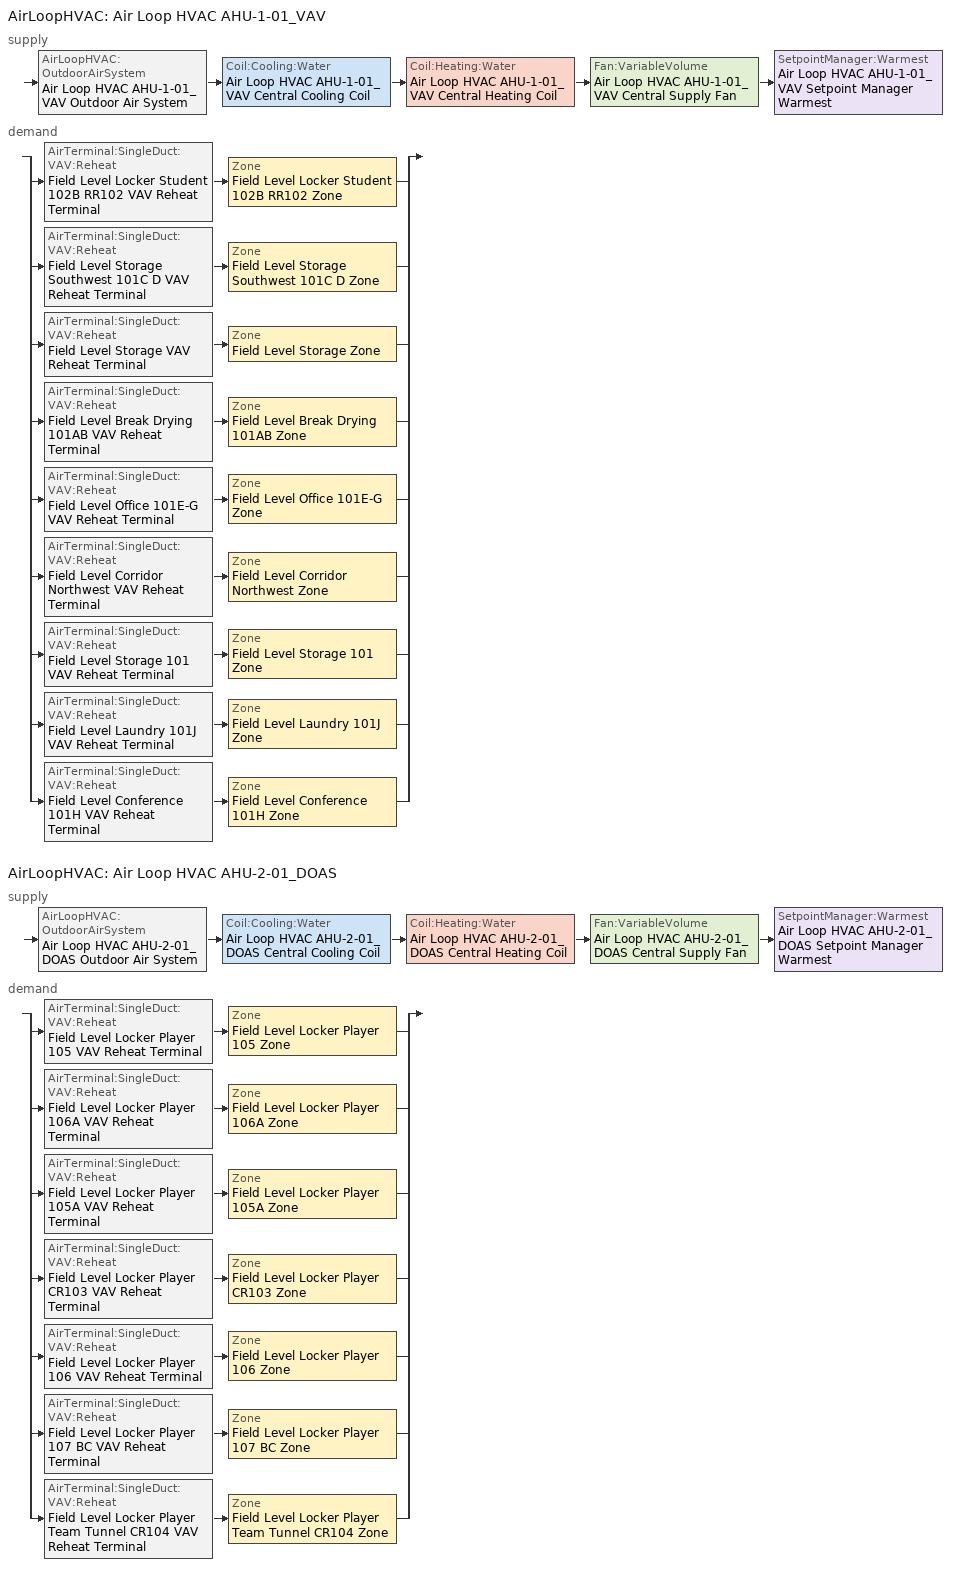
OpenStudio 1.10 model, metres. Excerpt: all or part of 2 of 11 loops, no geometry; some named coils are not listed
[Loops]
AirLoopHVAC 'Air Loop HVAC AHU-1-01_VAV'
 supply: AirLoopHVAC:OutdoorAirSystem 'Air Loop HVAC AHU-1-01_VAV Outdoor Air System' > Coil:Cooling:Water 'Air Loop HVAC AHU-1-01_VAV Central Cooling Coil' > Coil:Heating:Water 'Air Loop HVAC AHU-1-01_VAV Central Heating Coil' > Fan:VariableVolume 'Air Loop HVAC AHU-1-01_VAV Central Supply Fan' > SetpointManager:Warmest 'Air Loop HVAC AHU-1-01_VAV Setpoint Manager Warmest'
 demand: split
  | AirTerminal:SingleDuct:VAV:Reheat 'Field Level Locker Student 102B RR102 VAV Reheat Terminal' > Zone 'Field Level Locker Student 102B RR102 Zone'
  | AirTerminal:SingleDuct:VAV:Reheat 'Field Level Storage Southwest 101C D VAV Reheat Terminal' > Zone 'Field Level Storage Southwest 101C D Zone'
  | AirTerminal:SingleDuct:VAV:Reheat 'Field Level Storage VAV Reheat Terminal' > Zone 'Field Level Storage Zone'
  | AirTerminal:SingleDuct:VAV:Reheat 'Field Level Break Drying 101AB VAV Reheat Terminal' > Zone 'Field Level Break Drying 101AB Zone'
  | AirTerminal:SingleDuct:VAV:Reheat 'Field Level Office 101E-G VAV Reheat Terminal' > Zone 'Field Level Office 101E-G Zone'
  | AirTerminal:SingleDuct:VAV:Reheat 'Field Level Corridor Northwest VAV Reheat Terminal' > Zone 'Field Level Corridor Northwest Zone'
  | AirTerminal:SingleDuct:VAV:Reheat 'Field Level Storage 101 VAV Reheat Terminal' > Zone 'Field Level Storage 101 Zone'
  | AirTerminal:SingleDuct:VAV:Reheat 'Field Level Laundry 101J VAV Reheat Terminal' > Zone 'Field Level Laundry 101J Zone'
  | AirTerminal:SingleDuct:VAV:Reheat 'Field Level Conference 101H VAV Reheat Terminal' > Zone 'Field Level Conference 101H Zone'
AirLoopHVAC 'Air Loop HVAC AHU-2-01_DOAS'
 supply: AirLoopHVAC:OutdoorAirSystem 'Air Loop HVAC AHU-2-01_DOAS Outdoor Air System' > Coil:Cooling:Water 'Air Loop HVAC AHU-2-01_DOAS Central Cooling Coil' > Coil:Heating:Water 'Air Loop HVAC AHU-2-01_DOAS Central Heating Coil' > Fan:VariableVolume 'Air Loop HVAC AHU-2-01_DOAS Central Supply Fan' > SetpointManager:Warmest 'Air Loop HVAC AHU-2-01_DOAS Setpoint Manager Warmest'
 demand: split
  | AirTerminal:SingleDuct:VAV:Reheat 'Field Level Locker Player 105 VAV Reheat Terminal' > Zone 'Field Level Locker Player 105 Zone'
  | AirTerminal:SingleDuct:VAV:Reheat 'Field Level Locker Player 106A VAV Reheat Terminal' > Zone 'Field Level Locker Player 106A Zone'
  | AirTerminal:SingleDuct:VAV:Reheat 'Field Level Locker Player 105A VAV Reheat Terminal' > Zone 'Field Level Locker Player 105A Zone'
  | AirTerminal:SingleDuct:VAV:Reheat 'Field Level Locker Player CR103 VAV Reheat Terminal' > Zone 'Field Level Locker Player CR103 Zone'
  | AirTerminal:SingleDuct:VAV:Reheat 'Field Level Locker Player 106 VAV Reheat Terminal' > Zone 'Field Level Locker Player 106 Zone'
  | AirTerminal:SingleDuct:VAV:Reheat 'Field Level Locker Player 107 BC VAV Reheat Terminal' > Zone 'Field Level Locker Player 107 BC Zone'
  | AirTerminal:SingleDuct:VAV:Reheat 'Field Level Locker Player Team Tunnel CR104 VAV Reheat Terminal' > Zone 'Field Level Locker Player Team Tunnel CR104 Zone'
[Sizing:Zone] Zone Cooling Design Supply Air Temperature {C}=12.78; Zone Heating Design Supply Air Temperature {C}=32.22; Zone Cooling Design Supply Air Humidity Ratio {kg-H2O/kg-air}=0.0085; Zone Heating Design Supply Air Humidity Ratio {kg-H2O/kg-air}=0.008; Cooling Design Air Flow Method=DesignDay; Heating Design Air Flow Method=DesignDay
Field Level Break Drying 101AB Zone; Field Level Locker Student 102B RR102 Zone; Field Level Office 101E-G Zone; Field Level Laundry 101J Zone; Field Level Locker Player 106A Zone; Field Level Locker Player Team Tunnel CR104 Zone; Field Level Locker Player 105A Zone; Field Level Locker Player 107 BC Zone; Field Level Storage Zone; Field Level Storage Southwest 101C D Zone; Field Level Locker Player 105 Zone; Field Level Conference 101H Zone; Field Level Storage 101 Zone; Field Level Corridor Northwest Zone; Field Level Locker Player 106 Zone; Field Level Locker Player CR103 Zone
[Zone equipment]
Field Level Break Drying 101AB Zone: Field Level Break Drying 101AB VAV Reheat Terminal
Field Level Locker Student 102B RR102 Zone: Field Level Locker Student 102B RR102 VAV Reheat Terminal
Field Level Office 101E-G Zone: Field Level Office 101E-G VAV Reheat Terminal
Field Level Laundry 101J Zone: Field Level Laundry 101J VAV Reheat Terminal
Field Level Locker Player 106A Zone: Field Level Locker Player 106A VAV Reheat Terminal
Field Level Locker Player Team Tunnel CR104 Zone: Field Level Locker Player Team Tunnel CR104 VAV Reheat Terminal
Field Level Locker Player 105A Zone: Field Level Locker Player 105A VAV Reheat Terminal
Field Level Locker Player 107 BC Zone: Field Level Locker Player 107 BC VAV Reheat Terminal
Field Level Storage Zone: Field Level Storage VAV Reheat Terminal
Field Level Storage Southwest 101C D Zone: Field Level Storage Southwest 101C D VAV Reheat Terminal
Field Level Locker Player 105 Zone: Field Level Locker Player 105 VAV Reheat Terminal
Field Level Conference 101H Zone: Field Level Conference 101H VAV Reheat Terminal
Field Level Storage 101 Zone: Field Level Storage 101 VAV Reheat Terminal
Field Level Corridor Northwest Zone: Field Level Corridor Northwest VAV Reheat Terminal
Field Level Locker Player 106 Zone: Field Level Locker Player 106 VAV Reheat Terminal
Field Level Locker Player CR103 Zone: Field Level Locker Player CR103 VAV Reheat Terminal
[AirLoopHVAC] Availability Schedule=NE_Ops FullOffFlr1 HVAC Schedule
Name | Availability Manager | Design Supply Air Flow Rate {m3/s}
Air Loop HVAC AHU-1-01_VAV | Availability Manager Night Cycle 1 | 4.71947
Air Loop HVAC AHU-2-01_DOAS |  | 8.49505
[AvailabilityManager:NightCycle]
Availability Manager Night Cycle 1: Control Type=CycleOnAny
[Sizing:System] Design Outdoor Air Flow Rate {m3/s}=Autosize; Minimum System Air Flow Ratio=0.3; Preheat Design Temperature {C}=7; Preheat Design Humidity Ratio {kg-H2O/kg-Air}=0.008; Precool Design Temperature {C}=12.8; Precool Design Humidity Ratio {kg-H2O/kg-Air}=0.008; Central Cooling Design Supply Air Temperature {C}=12.7778; Central Heating Design Supply Air Temperature {C}=12.7778; Sizing Option=NonCoincident; Central Cooling Design Supply Air Humidity Ratio {kg-H2O/kg-Air}=0.0085; Central Heating Design Supply Air Humidity Ratio {kg-H2O/kg-Air}=0.008; Cooling Design Air Flow Method=DesignDay; Cooling Design Air Flow Rate {m3/s}=0; Heating Design Air Flow Method=DesignDay; Heating Design Air Flow Rate {m3/s}=0; System Outdoor Air Method=ZoneSum; Zone Maximum Outdoor Air Fraction=1; Cooling Supply Air Flow Rate Per Floor Area {m3/s-m2}=0.00996765; Cooling Fraction of Autosized Cooling Supply Air Flow Rate=1; Cooling Supply Air Flow Rate Per Unit Cooling Capacity {m3/s-W}=3.94755e-05; Heating Supply Air Flow Rate Per Floor Area {m3/s-m2}=0.00996765; Heating Fraction of Autosized Heating Supply Air Flow Rate=1; Heating Fraction of Autosized Cooling Supply Air Flow Rate=1; Heating Supply Air Flow Rate Per Unit Heating Capacity {m3/s-W}=3.15882e-05; Cooling Design Capacity Method=CoolingDesignCapacity; Cooling Design Capacity {W}=Autosize; Cooling Design Capacity Per Floor Area {W/m2}=234.7; Fraction of Autosized Cooling Design Capacity=1; Heating Design Capacity Method=HeatingDesignCapacity; Heating Design Capacity {W}=Autosize; Heating Design Capacity Per Floor Area {W/m2}=157; Fraction of Autosized Heating Design Capacity=1; Central Cooling Capacity Control Method=OnOff
Name | Type of Load to Size On | 100% Outdoor Air in Cooling | 100% Outdoor Air in Heating
Air Loop HVAC AHU-1-01_VAV | Sensible | No | No
Air Loop HVAC AHU-2-01_DOAS | VentilationRequirement | Yes | Yes
[Fan:VariableVolume] Availability Schedule=Always On Discrete; Fan Power Minimum Flow Rate Input Method=FixedFlowRate; Fan Power Minimum Flow Fraction=0; Fan Power Minimum Air Flow Rate {m3/s}=0; Motor Efficiency=0.9; Motor In Airstream Fraction=1; Fan Power Coefficient 1=0.0013; Fan Power Coefficient 2=0.147; Fan Power Coefficient 3=0.9506; Fan Power Coefficient 4=-0.0998; Fan Power Coefficient 5=0
Name | Fan Efficiency | Pressure Rise {Pa} | Maximum Flow Rate {m3/s}
Air Loop HVAC AHU-1-01_VAV Central Supply Fan | 0.63 | 1681 | 4.71947
Air Loop HVAC AHU-2-01_DOAS Central Supply Fan | 0.62 | 2541 | 8.49505
[Controller:OutdoorAir] Minimum Outdoor Air Flow Rate {m3/s}=autosize; Economizer Control Action Type=ModulateFlow; Economizer Maximum Limit Dry-Bulb Temperature {C}=28; Economizer Maximum Limit Enthalpy {J/kg}=64000; Economizer Minimum Limit Dry-Bulb Temperature {C}=-100; Lockout Type=NoLockout; Minimum Limit Type=FixedMinimum; High Humidity Control=No
Name | Maximum Outdoor Air Flow Rate {m3/s} | Economizer Control Type | Minimum Outdoor Air Schedule | Controller Mechanical Ventilation | Heat Recovery Bypass Control Type | Minimum Fraction of Outdoor Air Schedule | Maximum Fraction of Outdoor Air Schedule
Air Loop HVAC AHU-1-01_VAV Outdoor Air Controller | 4.71947 | DifferentialDryBulb | NE_Ops FullOffFlr1 HVAC Schedule | Controller Mechanical Ventilation 1 | BypassWhenWithinEconomizerLimits
Air Loop HVAC AHU-2-01_DOAS Outdoor Air Controller | autosize | NoEconomizer |  | Controller Mechanical Ventilation 2 | BypassWhenOAFlowGreaterThanMinimum | Always On Discrete | Always On Discrete
[Controller:MechanicalVentilation] System Outdoor Air Method=ZoneSum
Name | Availability Schedule | Demand Controlled Ventilation
Controller Mechanical Ventilation 1 | NE_Ops FullOffFlr1 HVAC Schedule
Controller Mechanical Ventilation 2 | Always On Discrete | Yes
[AirLoopHVAC:OutdoorAirSystem]
Name | Controller
Air Loop HVAC AHU-1-01_VAV Outdoor Air System | Air Loop HVAC AHU-1-01_VAV Outdoor Air Controller
Air Loop HVAC AHU-2-01_DOAS Outdoor Air System | Air Loop HVAC AHU-2-01_DOAS Outdoor Air Controller
[SetpointManager:Warmest] Control Variable=Temperature; Minimum Setpoint Temperature {C}=12.7778; Strategy=MaximumTemperature
Name | Maximum Setpoint Temperature {C}
Air Loop HVAC AHU-1-01_VAV Setpoint Manager Warmest | 18.3333
Air Loop HVAC AHU-2-01_DOAS Setpoint Manager Warmest | 21.1111
[AirTerminal:SingleDuct:VAV:Reheat] Availability Schedule=Always On Discrete; Fixed Minimum Air Flow Rate {m3/s}=0; Maximum Hot Water or Steam Flow Rate {m3/s}=Autocalculate; Minimum Hot Water or Steam Flow Rate {m3/s}=0; Convergence Tolerance=0.001; Damper Heating Action=Reverse; Maximum Reheat Air Temperature {C}=35; Control For Outdoor Air=No
Name | Maximum Air Flow Rate {m3/s} | Zone Minimum Air Flow Input Method | Constant Minimum Air Flow Fraction | Minimum Air Flow Fraction Schedule | Reheat Coil
Field Level Locker Player 105 VAV Reheat Terminal | 4.67228 | Scheduled | 0.35 | NE_Ops Field Level Locker Player 105 Terminal Min Flow Fraction Schedule | Field Level Locker Player 105 VAV Reheat Terminal Heating Coil
Field Level Locker Student 102B RR102 VAV Reheat Terminal | 0.191139 | Constant | 0.2 |  | Field Level Locker Student 102B RR102 VAV Reheat Terminal Heating Coil
Field Level Locker Player 106A VAV Reheat Terminal | 0.212376 | Scheduled | 0.35 | NE_Ops Field Level Locker Player 106A Terminal Min Flow Fraction Schedule | Field Level Locker Player 106A VAV Reheat Terminal Heating Coil
Field Level Storage Southwest 101C D VAV Reheat Terminal | 0.509703 | Constant | 0.2 |  | Field Level Storage Southwest 101C D VAV Reheat Terminal Heating Coil
Field Level Storage VAV Reheat Terminal | 0.8967 | Constant | 0.2 |  | Field Level Storage VAV Reheat Terminal Heating Coil
Field Level Break Drying 101AB VAV Reheat Terminal | 0.165182 | Constant | 0.2 |  | Field Level Break Drying 101AB VAV Reheat Terminal Heating Coil
Field Level Office 101E-G VAV Reheat Terminal | 0.672525 | Constant | 0.2 |  | Field Level Office 101E-G VAV Reheat Terminal Heating Coil
Field Level Corridor Northwest VAV Reheat Terminal | 0.117987 | Constant | 0.2 |  | Field Level Corridor Northwest VAV Reheat Terminal Heating Coil
Field Level Locker Player 105A VAV Reheat Terminal | 0.306766 | Scheduled | 0.35 | NE_Ops Field Level Locker Player 105A Terminal Min Flow Fraction Schedule | Field Level Locker Player 105A VAV Reheat Terminal Heating Coil
Field Level Storage 101 VAV Reheat Terminal | 0.8967 | Constant | 0.2 |  | Field Level Storage 101 VAV Reheat Terminal Heating Coil
Field Level Locker Player CR103 VAV Reheat Terminal | 0.519142 | Scheduled | 0.35 | NE_Ops Field Level Locker Player CR103 Terminal Min Flow Fraction Schedule | Field Level Locker Player CR103 VAV Reheat Terminal Heating Coil
Field Level Laundry 101J VAV Reheat Terminal | 1.41584 | Constant | 0.2 |  | Field Level Laundry 101J VAV Reheat Terminal Heating Coil
Field Level Locker Player 106 VAV Reheat Terminal | 1.08548 | Scheduled | 0.35 | NE_Ops Field Level Locker Player 106 Terminal Min Flow Fraction Schedule | Field Level Locker Player 106 VAV Reheat Terminal Heating Coil
Field Level Locker Player 107 BC VAV Reheat Terminal | 0.99109 | Scheduled | 0.35 | NE_Ops Field Level Locker Player 107 BC Terminal Min Flow Fraction Schedule | Field Level Locker Player 107 BC VAV Reheat Terminal Heating Coil
Field Level Locker Player Team Tunnel CR104 VAV Reheat Terminal | 0.707921 | Scheduled | 0.35 | NE_Ops Field Level Locker Player Team Tunnel CR104 Terminal Min Flow Fraction Schedule | Field Level Locker Player Team Tunnel CR104 VAV Reheat Terminal Heating Coil
Field Level Conference 101H VAV Reheat Terminal | 0.396436 | Constant | 0.2 |  | Field Level Conference 101H VAV Reheat Terminal Heating Coil
[Schedule:Ruleset]
Name | Default Day Schedule | Summer Design Day Schedule | Winter Design Day Schedule
NE_Ops FullOffFlr1 HVAC Schedule | NE_Ops FullOffFlr1 HVAC Schedule OnDays | NE_Ops FullOffFlr1 HVAC Schedule Summer Design Day | NE_Ops FullOffFlr1 HVAC Schedule Winter Design Day
NE_Ops Field Level Locker Player 105 Terminal Min Flow Fraction Schedule | NE_Ops FullOffFlr1 LockerPlayer Occupancy Schedule OnDays 1 | NE_Ops FullOffFlr1 LockerPlayer Occupancy Schedule Summer Design Day 1 | NE_Ops FullOffFlr1 LockerPlayer Occupancy Schedule Winter Design Day 1
NE_Ops Field Level Locker Player 106A Terminal Min Flow Fraction Schedule | NE_Ops FullOffFlr1 LockerPlayer Occupancy Schedule OnDays 2 | NE_Ops FullOffFlr1 LockerPlayer Occupancy Schedule Summer Design Day 2 | NE_Ops FullOffFlr1 LockerPlayer Occupancy Schedule Winter Design Day 2
NE_Ops Field Level Locker Player 105A Terminal Min Flow Fraction Schedule | NE_Ops FullOffFlr1 LockerPlayer Occupancy Schedule OnDays 3 | NE_Ops FullOffFlr1 LockerPlayer Occupancy Schedule Summer Design Day 3 | NE_Ops FullOffFlr1 LockerPlayer Occupancy Schedule Winter Design Day 3
NE_Ops Field Level Locker Player CR103 Terminal Min Flow Fraction Schedule | NE_Ops FullOffFlr1 LockerPlayer Occupancy Schedule OnDays 4 | NE_Ops FullOffFlr1 LockerPlayer Occupancy Schedule Summer Design Day 4 | NE_Ops FullOffFlr1 LockerPlayer Occupancy Schedule Winter Design Day 4
NE_Ops Field Level Locker Player 106 Terminal Min Flow Fraction Schedule | NE_Ops FullOffFlr1 LockerPlayer Occupancy Schedule OnDays 5 | NE_Ops FullOffFlr1 LockerPlayer Occupancy Schedule Summer Design Day 5 | NE_Ops FullOffFlr1 LockerPlayer Occupancy Schedule Winter Design Day 5
NE_Ops Field Level Locker Player 107 BC Terminal Min Flow Fraction Schedule | NE_Ops FullOffFlr1 LockerPlayer Occupancy Schedule OnDays 6 | NE_Ops FullOffFlr1 LockerPlayer Occupancy Schedule Summer Design Day 6 | NE_Ops FullOffFlr1 LockerPlayer Occupancy Schedule Winter Design Day 6
NE_Ops Field Level Locker Player Team Tunnel CR104 Terminal Min Flow Fraction Schedule | NE_Ops FullOffFlr1 LockerPlayer Occupancy Schedule OnDays 7 | NE_Ops FullOffFlr1 LockerPlayer Occupancy Schedule Summer Design Day 7 | NE_Ops FullOffFlr1 LockerPlayer Occupancy Schedule Winter Design Day 7
[Schedule:Day]
NE_Ops FullOffFlr1 HVAC Schedule OnDays; NE_Ops FullOffFlr1 HVAC Schedule Winter Design Day; NE_Ops FullOffFlr1 HVAC Schedule Summer Design Day: 6, 0, 0, 24, 0, 1
NE_Ops FullOffFlr1 HVAC Schedule Sunday: 24, 0, 0
NE_Ops FullOffFlr1 LockerPlayer Occupancy Schedule OnDays 1; NE_Ops FullOffFlr1 LockerPlayer Occupancy Schedule OnDays 2; NE_Ops FullOffFlr1 LockerPlayer Occupancy Schedule OnDays 3; NE_Ops FullOffFlr1 LockerPlayer Occupancy Schedule OnDays 4; NE_Ops FullOffFlr1 LockerPlayer Occupancy Schedule OnDays 5; NE_Ops FullOffFlr1 LockerPlayer Occupancy Schedule OnDays 6; NE_Ops FullOffFlr1 LockerPlayer Occupancy Schedule OnDays 7: 8, 0, 0.35, 13, 0, 1, 17, 0, 0.35, 20, 0, 1, 22, 0, 0.35, 24, 0, 0.35
NE_Ops FullOffFlr1 LockerPlayer Occupancy Schedule Summer Design Day 1; NE_Ops FullOffFlr1 LockerPlayer Occupancy Schedule Summer Design Day 2; NE_Ops FullOffFlr1 LockerPlayer Occupancy Schedule Summer Design Day 3; NE_Ops FullOffFlr1 LockerPlayer Occupancy Schedule Summer Design Day 4; NE_Ops FullOffFlr1 LockerPlayer Occupancy Schedule Summer Design Day 5; NE_Ops FullOffFlr1 LockerPlayer Occupancy Schedule Summer Design Day 6; NE_Ops FullOffFlr1 LockerPlayer Occupancy Schedule Summer Design Day 7: 8, 0, 0.35, 22, 0, 1, 24, 0, 0.35
NE_Ops FullOffFlr1 LockerPlayer Occupancy Schedule Winter Design Day 1; NE_Ops FullOffFlr1 LockerPlayer Occupancy Schedule Sunday 1; NE_Ops FullOffFlr1 LockerPlayer Occupancy Schedule Winter Design Day 2; NE_Ops FullOffFlr1 LockerPlayer Occupancy Schedule Sunday 2; NE_Ops FullOffFlr1 LockerPlayer Occupancy Schedule Winter Design Day 3; NE_Ops FullOffFlr1 LockerPlayer Occupancy Schedule Sunday 3; NE_Ops FullOffFlr1 LockerPlayer Occupancy Schedule Winter Design Day 4; NE_Ops FullOffFlr1 LockerPlayer Occupancy Schedule Sunday 4; NE_Ops FullOffFlr1 LockerPlayer Occupancy Schedule Winter Design Day 5; NE_Ops FullOffFlr1 LockerPlayer Occupancy Schedule Sunday 5; NE_Ops FullOffFlr1 LockerPlayer Occupancy Schedule Winter Design Day 6; NE_Ops FullOffFlr1 LockerPlayer Occupancy Schedule Sunday 6; NE_Ops FullOffFlr1 LockerPlayer Occupancy Schedule Winter Design Day 7; NE_Ops FullOffFlr1 LockerPlayer Occupancy Schedule Sunday 7: 24, 0, 0.35
[Schedule:Rule] Rule Order=0; Apply Sunday=Yes; Date Specification Type=DateRange; Start Month=1; Start Day=1; End Month=12; End Day=31
Name | Schedule Ruleset | Day Schedule
NE_Ops FullOffFlr1 HVAC Schedule Sunday Rule | NE_Ops FullOffFlr1 HVAC Schedule | NE_Ops FullOffFlr1 HVAC Schedule Sunday
NE_Ops FullOffFlr1 LockerPlayer Occupancy Schedule Sunday Rule 1 | NE_Ops Field Level Locker Player 105 Terminal Min Flow Fraction Schedule | NE_Ops FullOffFlr1 LockerPlayer Occupancy Schedule Sunday 1
NE_Ops FullOffFlr1 LockerPlayer Occupancy Schedule Sunday Rule 2 | NE_Ops Field Level Locker Player 106A Terminal Min Flow Fraction Schedule | NE_Ops FullOffFlr1 LockerPlayer Occupancy Schedule Sunday 2
NE_Ops FullOffFlr1 LockerPlayer Occupancy Schedule Sunday Rule 3 | NE_Ops Field Level Locker Player 105A Terminal Min Flow Fraction Schedule | NE_Ops FullOffFlr1 LockerPlayer Occupancy Schedule Sunday 3
NE_Ops FullOffFlr1 LockerPlayer Occupancy Schedule Sunday Rule 4 | NE_Ops Field Level Locker Player CR103 Terminal Min Flow Fraction Schedule | NE_Ops FullOffFlr1 LockerPlayer Occupancy Schedule Sunday 4
NE_Ops FullOffFlr1 LockerPlayer Occupancy Schedule Sunday Rule 5 | NE_Ops Field Level Locker Player 106 Terminal Min Flow Fraction Schedule | NE_Ops FullOffFlr1 LockerPlayer Occupancy Schedule Sunday 5
NE_Ops FullOffFlr1 LockerPlayer Occupancy Schedule Sunday Rule 6 | NE_Ops Field Level Locker Player 107 BC Terminal Min Flow Fraction Schedule | NE_Ops FullOffFlr1 LockerPlayer Occupancy Schedule Sunday 6
NE_Ops FullOffFlr1 LockerPlayer Occupancy Schedule Sunday Rule 7 | NE_Ops Field Level Locker Player Team Tunnel CR104 Terminal Min Flow Fraction Schedule | NE_Ops FullOffFlr1 LockerPlayer Occupancy Schedule Sunday 7
[Schedule:Constant]
Always On Discrete: Value=1
